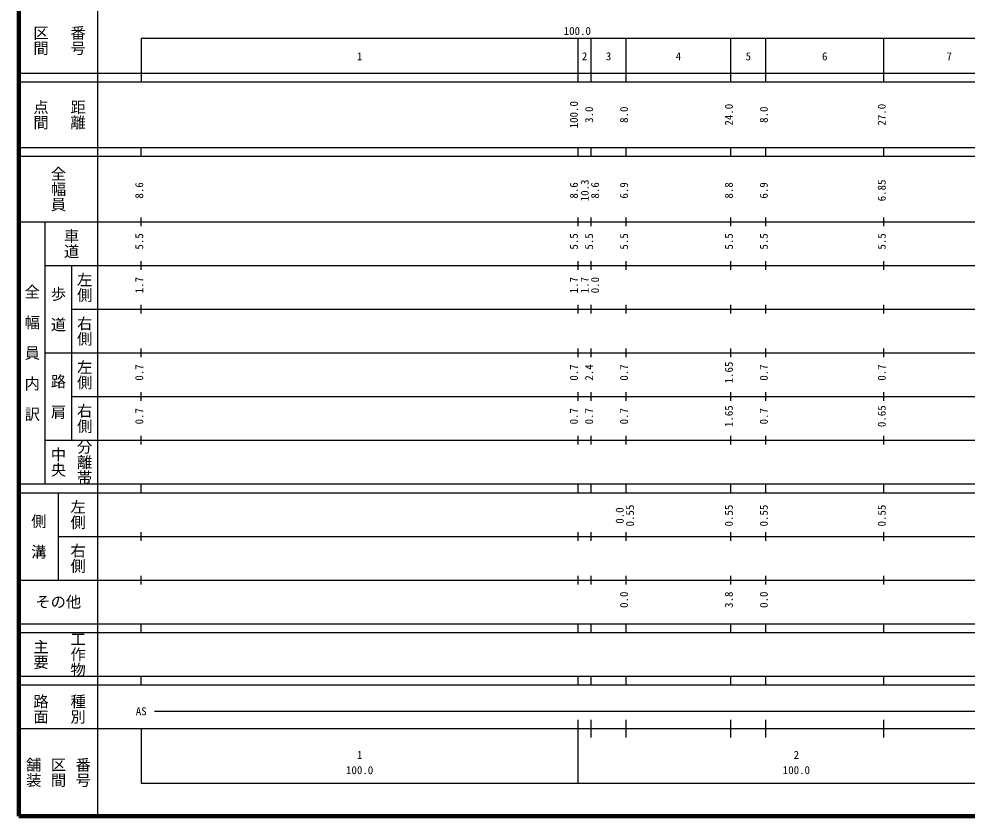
# Model space of a CAD drawing. Units: millimetres on the paper, enlarged 1000 times. Extents: x 40000 to 680000, y 20000 to 380000.
# Drawn here: x 40000 to 257076, y 20000 to 202409 of the extents above; entities that cross this region are included whole.
import ezdxf
from ezdxf.enums import TextEntityAlignment as Align

# ---------------------------------------------------------------- set-up
doc = ezdxf.new("R2010")
doc.units = ezdxf.units.MM
doc.header["$LTSCALE"] = 1000
doc.layers.add('M-TTL', color=2, linetype='Continuous', lineweight=140)
doc.layers.add('M-TTL-BAND', color=7, linetype='Continuous', lineweight=25)
doc.styles.add('@ＭＳ ゴシック', font='')
doc.styles.add('ＭＳ ゴシック', font='')
doc.styles.get('@ＭＳ ゴシック').set_extended_font_data('@MS Gothic')
doc.styles.get('ＭＳ ゴシック').set_extended_font_data('MS Gothic')

msp = doc.modelspace()

# ---------------------------------------------------------------- linework, layer by layer
at = {"layer": 'M-TTL'}
for p, q in [((40000, 380000), (40000, 20000)), ((40000, 20000), (680000, 20000))]:
    msp.add_line(p, q, dxfattribs=at)
at = {"layer": 'M-TTL-BAND'}
for p, q in [((58000, 370000), (58000, 20000)), ((68000, 198000), (579000, 198000)), ((68000, 198000), (68000, 188000)), ((168000, 188000), (168000, 198000)), ((171000, 188000), (171000, 198000)), ((179000, 188000), (179000, 198000)), ((203000, 188000), (203000, 198000)), ((211000, 188000), (211000, 198000)), ((238000, 188000), (238000, 198000)), ((40000, 190000), (579000, 190000)), ((40000, 188000), (579000, 188000)), ((40000, 173000), (579000, 173000)), ((68000, 171000), (68000, 173000)), ((168000, 171000), (168000, 173000)), ((171000, 171000), (171000, 173000)), ((179000, 171000), (179000, 173000)), ((203000, 171000), (203000, 173000)), ((211000, 171000), (211000, 173000)), ((238000, 171000), (238000, 173000)), ((40000, 171000), (579000, 171000)), ((68000, 155000), (68000, 157000)), ((168000, 155000), (168000, 157000)), ((171000, 155000), (171000, 157000)), ((179000, 155000), (179000, 157000)), ((203000, 155000), (203000, 157000)), ((211000, 155000), (211000, 157000)), ((238000, 155000), (238000, 157000)), ((40000, 156000), (579000, 156000)), ((46000, 96000), (46000, 156000)), ((46000, 146000), (579000, 146000)), ((52000, 146000), (52000, 106000)), ((68000, 145000), (68000, 147000)), ((168000, 145000), (168000, 147000)), ((171000, 145000), (171000, 147000)), ((179000, 145000), (179000, 147000)), ((203000, 145000), (203000, 147000)), ((211000, 145000), (211000, 147000)), ((238000, 145000), (238000, 147000)), ((68000, 135000), (68000, 137000)), ((168000, 135000), (168000, 137000)), ((171000, 135000), (171000, 137000)), ((179000, 135000), (179000, 137000)), ((203000, 135000), (203000, 137000)), ((211000, 135000), (211000, 137000)), ((238000, 135000), (238000, 137000)), ((52000, 136000), (579000, 136000)), ((46000, 126000), (579000, 126000)), ((68000, 125000), (68000, 127000)), ((168000, 125000), (168000, 127000)), ((171000, 125000), (171000, 127000)), ((179000, 125000), (179000, 127000)), ((203000, 125000), (203000, 127000)), ((211000, 125000), (211000, 127000)), ((238000, 125000), (238000, 127000)), ((52000, 116000), (579000, 116000)), ((68000, 115000), (68000, 117000)), ((168000, 115000), (168000, 117000)), ((171000, 115000), (171000, 117000)), ((179000, 115000), (179000, 117000)), ((203000, 115000), (203000, 117000)), ((211000, 115000), (211000, 117000)), ((238000, 115000), (238000, 117000)), ((68000, 105000), (68000, 107000)), ((168000, 105000), (168000, 107000)), ((171000, 105000), (171000, 107000)), ((179000, 105000), (179000, 107000)), ((203000, 105000), (203000, 107000)), ((211000, 105000), (211000, 107000)), ((238000, 105000), (238000, 107000)), ((46000, 106000), (579000, 106000)), ((40000, 96000), (579000, 96000)), ((68000, 94000), (68000, 96000)), ((168000, 94000), (168000, 96000)), ((171000, 94000), (171000, 96000)), ((179000, 94000), (179000, 96000)), ((203000, 94000), (203000, 96000)), ((211000, 94000), (211000, 96000)), ((238000, 94000), (238000, 96000)), ((40000, 94000), (579000, 94000)), ((49000, 94000), (49000, 74000)), ((68000, 83000), (68000, 85000)), ((168000, 83000), (168000, 85000)), ((171000, 83000), (171000, 85000)), ((179000, 83000), (179000, 85000)), ((203000, 83000), (203000, 85000)), ((211000, 83000), (211000, 85000)), ((238000, 83000), (238000, 85000)), ((49000, 84000), (579000, 84000)), ((40000, 74000), (579000, 74000)), ((68000, 73000), (68000, 75000)), ((168000, 73000), (168000, 75000)), ((171000, 73000), (171000, 75000)), ((179000, 73000), (179000, 75000)), ((203000, 73000), (203000, 75000)), ((211000, 73000), (211000, 75000)), ((238000, 73000), (238000, 75000)), ((40000, 64000), (579000, 64000)), ((68000, 62000), (68000, 64000)), ((168000, 62000), (168000, 64000)), ((171000, 62000), (171000, 64000)), ((179000, 62000), (179000, 64000)), ((203000, 62000), (203000, 64000)), ((211000, 62000), (211000, 64000)), ((238000, 62000), (238000, 64000)), ((40000, 62000), (579000, 62000)), ((40000, 52000), (579000, 52000)), ((40000, 50000), (579000, 50000)), ((68000, 50000), (68000, 52000)), ((168000, 50000), (168000, 52000)), ((171000, 50000), (171000, 52000)), ((179000, 50000), (179000, 52000)), ((203000, 50000), (203000, 52000)), ((211000, 50000), (211000, 52000)), ((238000, 50000), (238000, 52000)), ((71000, 44000), (550500, 44000)), ((168000, 27500), (168000, 42000)), ((171000, 38000), (171000, 42000)), ((179000, 38000), (179000, 42000)), ((203000, 38000), (203000, 42000)), ((211000, 38000), (211000, 42000)), ((238000, 38000), (238000, 42000)), ((40000, 40000), (579000, 40000)), ((68000, 40000), (68000, 27500)), ((68000, 27500), (579000, 27500))]:
    msp.add_line(p, q, dxfattribs=at)

# ---------------------------------------------------------------- texts
at = {"layer": 'M-TTL-BAND', "style": '@ＭＳ ゴシック'}
for s, p in [('区間', (45000, 197500)), ('番号', (53500, 197500)), ('点間', (45000, 180500)), ('距離', (53500, 180500)), ('全幅員', (49000, 163500)), ('車道', (52000, 151000)), ('左側', (55000, 141000)), ('全\u3000幅\u3000員\u3000内\u3000訳', (43000, 126000)), ('歩\u3000道', (49000, 136000)), ('右側', (55000, 131000)), ('左側', (55000, 121000)), ('路\u3000肩', (49000, 116000)), ('右側', (55000, 111000)), ('中央', (49000, 101000)), ('分離帯', (55000, 101000)), ('左側', (53500, 89000)), ('側\u3000溝', (44500, 84000)), ('右側', (53500, 79000)), ('工作物', (53500, 57000)), ('主要', (45000, 57000)), ('路面', (45000, 44500)), ('種別', (53500, 44500)), ('舗装', (43333, 30000)), ('区間', (49000, 30000)), ('番号', (54667, 30000))]:
    msp.add_text(s, height=2566, rotation=270, dxfattribs=at).set_placement(p, align=Align.MIDDLE_CENTER)
at = {"layer": 'M-TTL-BAND', "style": 'ＭＳ ゴシック'}
for s, p in [('100.0', (167844, 198195)), ('1', (118000, 192405)), ('2', (169500, 192405)), ('3', (175000, 192405)), ('4', (191000, 192405)), ('5', (207000, 192405)), ('6', (224500, 192405)), ('7', (253000, 192405)), ('AS', (68000, 42500)), ('1', (118000, 32523)), ('2', (218000, 32523)), ('100.0', (118000, 29033)), ('100.0', (218000, 29033))]:
    msp.add_text(s, height=1833, dxfattribs=at).set_placement(p, align=Align.BOTTOM_CENTER)
for s, p in [('100.0', (168514, 180500)), ('24.0', (204000, 180500)), ('27.0', (239000, 180500)), ('3.0', (172000, 180500)), ('8.0', (180000, 180500)), ('8.0', (212000, 180500)), ('10.3', (171000, 163174)), ('6.85', (239000, 163174)), ('8.6', (69000, 163174)), ('8.6', (168514, 163174)), ('8.6', (173370, 163174)), ('6.9', (180000, 163174)), ('8.8', (204000, 163174)), ('6.9', (212000, 163174)), ('5.5', (69000, 151500)), ('5.5', (168514, 151500)), ('5.5', (172000, 151500)), ('5.5', (180000, 151500)), ('5.5', (204000, 151500)), ('5.5', (212000, 151500)), ('5.5', (239000, 151500)), ('1.7', (69000, 141500)), ('1.7', (168514, 141500)), ('1.7', (171000, 141500)), ('0.0', (173370, 141500)), ('1.65', (204000, 121500)), ('0.7', (69000, 121500)), ('0.7', (168514, 121500)), ('2.4', (172000, 121500)), ('0.7', (180000, 121500)), ('0.7', (212000, 121500)), ('0.7', (239000, 121500)), ('0.7', (69000, 111500)), ('0.7', (168514, 111500)), ('0.7', (172000, 111500)), ('0.7', (180000, 111500)), ('1.65', (204000, 111500)), ('0.7', (212000, 111500)), ('0.65', (239000, 111500)), ('0.0', (179000, 88764)), ('0.55', (181370, 88764)), ('0.55', (204000, 88764)), ('0.55', (212000, 88764)), ('0.55', (239000, 88764)), ('0.0', (180000, 69500)), ('3.8', (204000, 69500)), ('0.0', (212000, 69500))]:
    msp.add_text(s, height=1833, rotation=90, dxfattribs=at).set_placement(p, align=Align.BOTTOM_CENTER)
msp.add_text('その他', height=2566, dxfattribs=at).set_placement((49000, 69000), align=Align.MIDDLE_CENTER)

doc.saveas('drawing.dxf')
